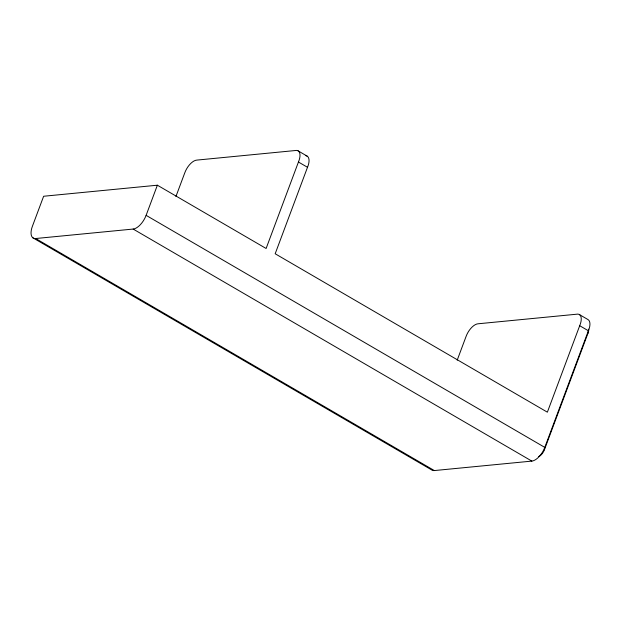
<?xml version="1.0" encoding="UTF-8"?>
<svg xmlns="http://www.w3.org/2000/svg" width="621" height="621" viewBox="0 0 621 621"><rect width="100%" height="100%" fill="white"/><g stroke="black" fill="none" stroke-linecap="round" stroke-linejoin="round"><path stroke-width="0.93" d="M538.717 456.544A7.204 3.509 -59.8 0 0 544.361 449.891L544.796 447.392L588.398 330.776A12.591 6.132 -59.8 0 0 588.087 319.629L579.385 314.568M544.361 449.891L587.955 333.283L588.398 330.776L579.696 325.715A12.591 6.132 -59.8 0 0 576.575 314.226L478.224 323.774A13.142 6.404 -59.8 0 0 465.952 336.761L457.196 360.18M157.377 185.205L43.633 196.252L32.362 226.393A14.407 7.017 -59.8 0 0 35.661 238.526L133.158 229.056A14.407 7.017 -59.8 0 0 146.114 215.347L157.377 185.205L266.114 248.485L298.445 162.019A12.591 6.132 -59.8 0 0 295.324 150.53L196.966 160.086A13.142 6.404 -59.8 0 0 184.693 173.065L175.937 196.484M305.912 155.708A12.591 6.132 -59.8 0 1 307.504 167.297L275.173 253.764L547.373 412.181L579.696 325.715M32.921 237.843L431.603 469.887A14.407 7.017 -59.8 0 0 434.343 470.563L531.84 461.1A14.407 7.017 -59.8 0 0 544.796 447.392L146.114 215.347M298.134 150.872L307.193 156.15M298.445 162.019L307.504 167.297M133.158 229.056L531.84 461.1M35.661 238.526L434.343 470.563M588.576 329.138A5.946 2.895 -59.8 0 1 587.955 333.283"/></g></svg>
